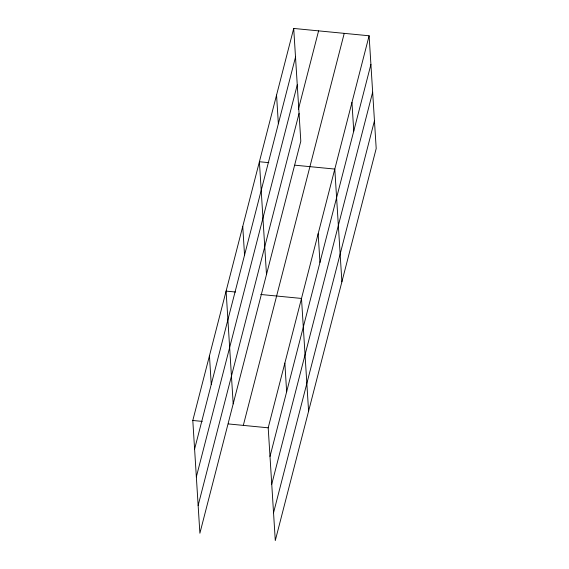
<?xml version="1.0" encoding="UTF-8"?>
<svg xmlns="http://www.w3.org/2000/svg" width="569" height="569" viewBox="0 0 569 569"><rect width="100%" height="100%" fill="white"/><g stroke="black" fill="none" stroke-linecap="round" stroke-linejoin="round"><path stroke-width="0.85" d="M293.711 28.45L300.802 141.19L199.89 533.224L192.799 420.477L293.711 28.45L369.11 35.776L376.201 148.523L275.289 540.55L268.198 427.81L369.11 35.776M194.598 449.126L295.517 57.092M196.348 476.879L297.26 84.845M298.355 109.476L318.59 30.868M198.14 505.471L299.059 113.437M243.312 425.392L344.231 33.358M269.998 456.452L370.91 64.425M271.74 484.205L372.659 92.178M273.54 512.797L374.459 120.77M268.838 162.656L259.4 161.738L266.491 274.486M294.891 165.188L334.8 169.071L341.891 281.811M235.538 292.025L226.099 291.108L233.19 403.855M260.702 294.472L301.499 298.441L308.59 411.181M192.799 420.477L202.237 421.394M228.283 423.926L268.198 427.81M351.955 102.427L353.754 131.069M318.149 233.752L319.949 262.401M276.555 95.094L278.362 123.743M284.849 363.122L286.648 391.771M242.75 226.426L244.549 255.068M209.449 355.796L211.248 384.438"/></g></svg>
